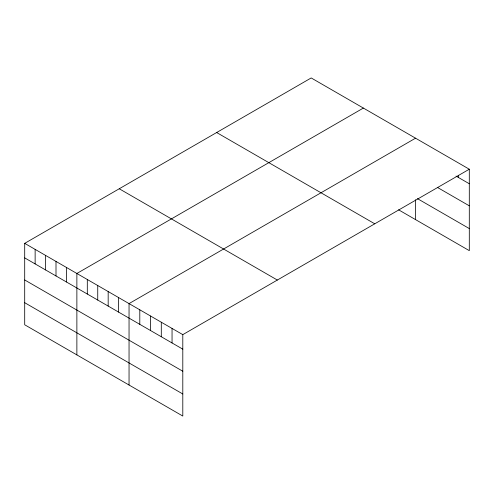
<?xml version="1.0" encoding="UTF-8"?>
<svg xmlns="http://www.w3.org/2000/svg" width="494" height="494" viewBox="0 0 494 494"><rect width="100%" height="100%" fill="white"/><g stroke="black" fill="none" stroke-linecap="round" stroke-linejoin="round"><path stroke-width="0.74" d="M469.3 169.22L182.799 334.636L182.799 416.053L24.7 324.78L24.7 243.357L311.201 77.947L469.3 169.22L469.3 250.643L398.59 209.82M363.374 108.069L76.873 273.478L76.873 354.902M415.547 138.184L129.045 303.6L129.045 385.024M456.018 176.086L469.3 183.749M437.678 187.572L469.3 205.825M417.442 198.631L469.3 228.568M216.656 132.534L374.755 223.807M119.245 188.77L277.344 280.049M24.7 243.357L182.799 334.636M24.7 257.887L182.799 349.165M24.7 279.962L182.799 371.235M24.7 302.705L182.799 393.984M458.549 175.253L458.549 177.544M415.547 199.743L415.547 219.608M172.048 328.424L172.048 342.959M161.297 322.218L161.297 336.747M150.547 316.012L150.547 330.542M139.796 309.806L139.796 324.336M118.609 297.573L118.609 312.103M108.174 291.553L108.174 306.082M97.738 285.526L97.738 300.056M87.308 279.505L87.308 294.035M66.437 267.452L66.437 281.988M56.001 261.431L56.001 275.961M45.572 255.404L45.572 269.934M35.136 249.384L35.136 263.913"/></g></svg>
